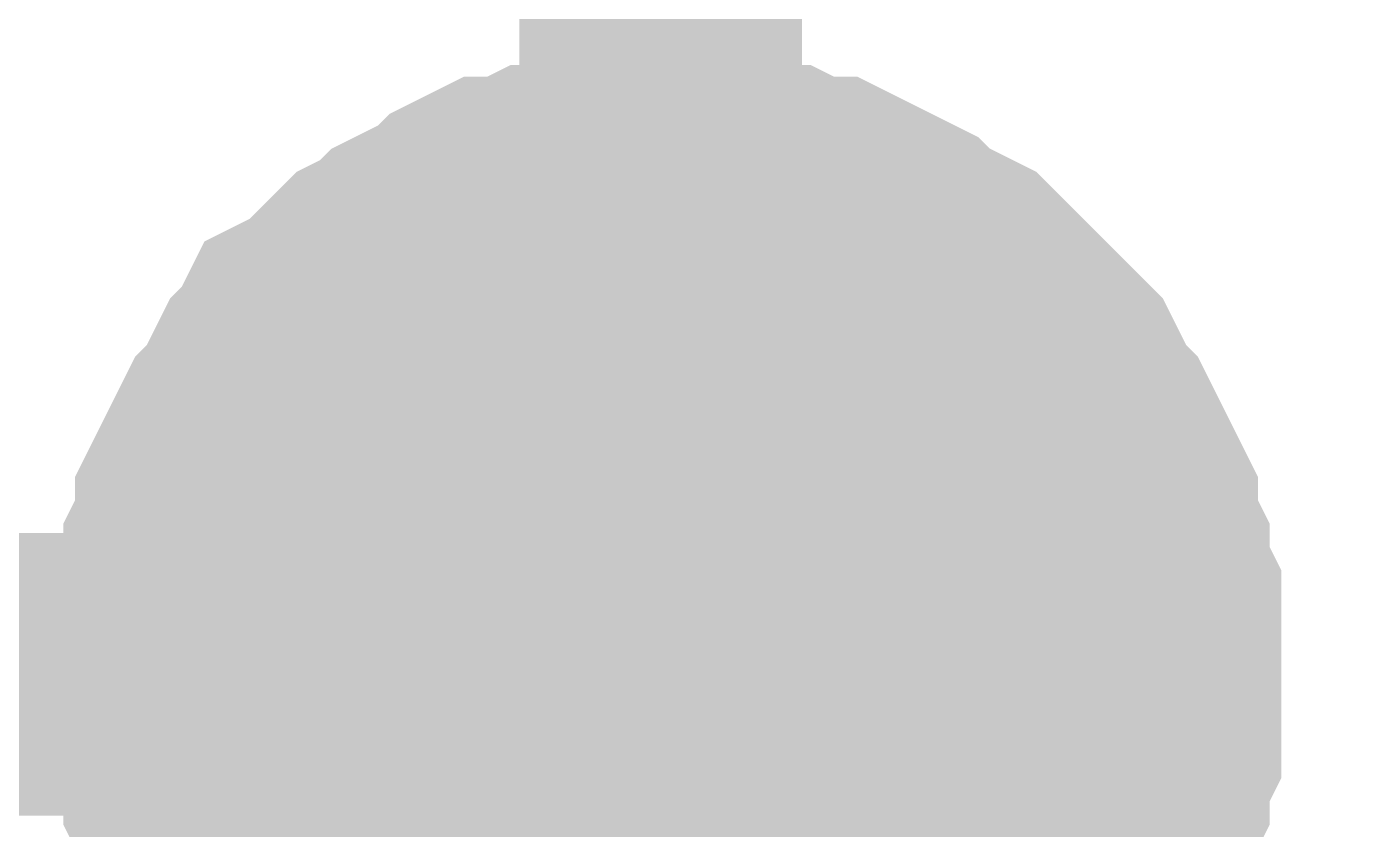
# Model space of a CAD drawing. Header units: inches. Extents: x 0 to 569, y 0 to 432.
# Drawn here: x 113.628 to 115.053, y 96.351 to 97.201 of the extents above; entities that cross this region are included whole.
import ezdxf

# ---------------------------------------------------------------- set-up
doc = ezdxf.new("R2010")
doc.units = ezdxf.units.IN
doc.layers.add('Sheet', color=255, linetype='Continuous')

msp = doc.modelspace()

# ---------------------------------------------------------------- linework, layer by layer
at = {"layer": 'Sheet'}
for points in [[(114.3, 81.2726, 0.2997, 0.2997, 0), (114.3, 96.515, 0.2997, 0.2997, 0), (114.3, 132.0726, 0.2997, 0.2997, 0), (129.5425, 132.0726, 0.2997, 0.2997, 0), (144.785, 132.0726, 0.2997, 0.2997, 0), (154.9425, 132.0726, 0.2997, 0.2997, 0)], [(114.3, 96.515, 0.2997, 0.2997, 0), (50.8, 96.515, 0.2997, 0.2997, 0), (50.8, 114.3, 0.2997, 0.2997, 0), (53.3425, 114.3, 0.2997, 0.2997, 0)], [(113.8039, 96.515, 0.2997, 0.2997, 0), (113.8039, 96.5398, 0.2997, 0.2997, 0), (113.8039, 96.5646, 0.2997, 0.2997, 0), (113.8039, 96.5895, 0.2997, 0.2997, 0), (113.8163, 96.6143, 0.2997, 0.2997, 0), (113.8163, 96.6391, 0.2997, 0.2997, 0), (113.8287, 96.6639, 0.2997, 0.2997, 0), (113.8287, 96.6887, 0.2997, 0.2997, 0), (113.8411, 96.7135, 0.2997, 0.2997, 0), (113.8535, 96.7383, 0.2997, 0.2997, 0), (113.8659, 96.7631, 0.2997, 0.2997, 0), (113.8783, 96.7755, 0.2997, 0.2997, 0), (113.8907, 96.8003, 0.2997, 0.2997, 0), (113.9031, 96.8251, 0.2997, 0.2997, 0), (113.9155, 96.8375, 0.2997, 0.2997, 0), (113.9279, 96.8623, 0.2997, 0.2997, 0), (113.9527, 96.8747, 0.2997, 0.2997, 0), (113.9651, 96.8871, 0.2997, 0.2997, 0), (113.9899, 96.9119, 0.2997, 0.2997, 0), (114.0023, 96.9243, 0.2997, 0.2997, 0), (114.0271, 96.9367, 0.2997, 0.2997, 0), (114.0396, 96.9491, 0.2997, 0.2997, 0), (114.0644, 96.9615, 0.2997, 0.2997, 0), (114.0892, 96.9739, 0.2997, 0.2997, 0), (114.1016, 96.9863, 0.2997, 0.2997, 0), (114.1264, 96.9987, 0.2997, 0.2997, 0), (114.1512, 96.9987, 0.2997, 0.2997, 0), (114.176, 97.0111, 0.2997, 0.2997, 0), (114.2008, 97.0111, 0.2997, 0.2997, 0), (114.2256, 97.0235, 0.2997, 0.2997, 0), (114.2504, 97.0235, 0.2997, 0.2997, 0), (114.2752, 97.0235, 0.2997, 0.2997, 0), (114.3, 97.0235, 0.2997, 0.2997, 0)], [(113.8039, 96.515, 0.2997, 0.2997, 0), (113.8039, 96.5398, 0.2997, 0.2997, 0), (113.8039, 96.5646, 0.2997, 0.2997, 0), (113.8039, 96.5895, 0.2997, 0.2997, 0), (113.8163, 96.6143, 0.2997, 0.2997, 0), (113.8163, 96.6391, 0.2997, 0.2997, 0), (113.8287, 96.6639, 0.2997, 0.2997, 0), (113.8287, 96.6887, 0.2997, 0.2997, 0), (113.8411, 96.7135, 0.2997, 0.2997, 0), (113.8535, 96.7383, 0.2997, 0.2997, 0), (113.8659, 96.7631, 0.2997, 0.2997, 0), (113.8783, 96.7755, 0.2997, 0.2997, 0), (113.8907, 96.8003, 0.2997, 0.2997, 0), (113.9031, 96.8251, 0.2997, 0.2997, 0), (113.9155, 96.8375, 0.2997, 0.2997, 0), (113.9279, 96.8623, 0.2997, 0.2997, 0), (113.9527, 96.8747, 0.2997, 0.2997, 0), (113.9651, 96.8871, 0.2997, 0.2997, 0), (113.9899, 96.9119, 0.2997, 0.2997, 0), (114.0023, 96.9243, 0.2997, 0.2997, 0), (114.0271, 96.9367, 0.2997, 0.2997, 0), (114.0396, 96.9491, 0.2997, 0.2997, 0), (114.0644, 96.9615, 0.2997, 0.2997, 0), (114.0892, 96.9739, 0.2997, 0.2997, 0), (114.1016, 96.9863, 0.2997, 0.2997, 0), (114.1264, 96.9987, 0.2997, 0.2997, 0), (114.1512, 96.9987, 0.2997, 0.2997, 0), (114.176, 97.0111, 0.2997, 0.2997, 0), (114.2008, 97.0111, 0.2997, 0.2997, 0), (114.2256, 97.0235, 0.2997, 0.2997, 0), (114.2504, 97.0235, 0.2997, 0.2997, 0), (114.2752, 97.0235, 0.2997, 0.2997, 0), (114.3, 97.0235, 0.2997, 0.2997, 0)], [(113.8039, 96.515, 0.2997, 0.2997, 0), (113.8039, 96.5398, 0.2997, 0.2997, 0), (113.8039, 96.5646, 0.2997, 0.2997, 0), (113.8039, 96.5895, 0.2997, 0.2997, 0), (113.8163, 96.6143, 0.2997, 0.2997, 0), (113.8163, 96.6391, 0.2997, 0.2997, 0), (113.8287, 96.6639, 0.2997, 0.2997, 0), (113.8287, 96.6887, 0.2997, 0.2997, 0), (113.8411, 96.7135, 0.2997, 0.2997, 0), (113.8535, 96.7383, 0.2997, 0.2997, 0), (113.8659, 96.7631, 0.2997, 0.2997, 0), (113.8783, 96.7755, 0.2997, 0.2997, 0), (113.8907, 96.8003, 0.2997, 0.2997, 0), (113.9031, 96.8251, 0.2997, 0.2997, 0), (113.9155, 96.8375, 0.2997, 0.2997, 0), (113.9279, 96.8623, 0.2997, 0.2997, 0), (113.9527, 96.8747, 0.2997, 0.2997, 0), (113.9651, 96.8871, 0.2997, 0.2997, 0), (113.9899, 96.9119, 0.2997, 0.2997, 0), (114.0023, 96.9243, 0.2997, 0.2997, 0), (114.0271, 96.9367, 0.2997, 0.2997, 0), (114.0396, 96.9491, 0.2997, 0.2997, 0), (114.0644, 96.9615, 0.2997, 0.2997, 0), (114.0892, 96.9739, 0.2997, 0.2997, 0), (114.1016, 96.9863, 0.2997, 0.2997, 0), (114.1264, 96.9987, 0.2997, 0.2997, 0), (114.1512, 96.9987, 0.2997, 0.2997, 0), (114.176, 97.0111, 0.2997, 0.2997, 0), (114.2008, 97.0111, 0.2997, 0.2997, 0), (114.2256, 97.0235, 0.2997, 0.2997, 0), (114.2504, 97.0235, 0.2997, 0.2997, 0), (114.2752, 97.0235, 0.2997, 0.2997, 0), (114.3, 97.0235, 0.2997, 0.2997, 0)], [(113.8039, 96.515, 0.2997, 0.2997, 0), (113.8039, 96.5398, 0.2997, 0.2997, 0), (113.8039, 96.5646, 0.2997, 0.2997, 0), (113.8039, 96.5895, 0.2997, 0.2997, 0), (113.8163, 96.6143, 0.2997, 0.2997, 0), (113.8163, 96.6391, 0.2997, 0.2997, 0), (113.8287, 96.6639, 0.2997, 0.2997, 0), (113.8287, 96.6887, 0.2997, 0.2997, 0), (113.8411, 96.7135, 0.2997, 0.2997, 0), (113.8535, 96.7383, 0.2997, 0.2997, 0), (113.8659, 96.7631, 0.2997, 0.2997, 0), (113.8783, 96.7755, 0.2997, 0.2997, 0), (113.8907, 96.8003, 0.2997, 0.2997, 0), (113.9031, 96.8251, 0.2997, 0.2997, 0), (113.9155, 96.8375, 0.2997, 0.2997, 0), (113.9279, 96.8623, 0.2997, 0.2997, 0), (113.9527, 96.8747, 0.2997, 0.2997, 0), (113.9651, 96.8871, 0.2997, 0.2997, 0), (113.9899, 96.9119, 0.2997, 0.2997, 0), (114.0023, 96.9243, 0.2997, 0.2997, 0), (114.0271, 96.9367, 0.2997, 0.2997, 0), (114.0396, 96.9491, 0.2997, 0.2997, 0), (114.0644, 96.9615, 0.2997, 0.2997, 0), (114.0892, 96.9739, 0.2997, 0.2997, 0), (114.1016, 96.9863, 0.2997, 0.2997, 0), (114.1264, 96.9987, 0.2997, 0.2997, 0), (114.1512, 96.9987, 0.2997, 0.2997, 0), (114.176, 97.0111, 0.2997, 0.2997, 0), (114.2008, 97.0111, 0.2997, 0.2997, 0), (114.2256, 97.0235, 0.2997, 0.2997, 0), (114.2504, 97.0235, 0.2997, 0.2997, 0), (114.2752, 97.0235, 0.2997, 0.2997, 0), (114.3, 97.0235, 0.2997, 0.2997, 0)], [(114.3, 97.0235, 0.2997, 0.2997, 0), (114.3, 97.0235, 0.2997, 0.2997, 0)], [(114.3, 97.0235, 0.2997, 0.2997, 0), (114.3248, 97.0235, 0.2997, 0.2997, 0), (114.3496, 97.0235, 0.2997, 0.2997, 0), (114.3744, 97.0235, 0.2997, 0.2997, 0), (114.3992, 97.0111, 0.2997, 0.2997, 0), (114.424, 97.0111, 0.2997, 0.2997, 0), (114.4488, 96.9987, 0.2997, 0.2997, 0), (114.4736, 96.9987, 0.2997, 0.2997, 0), (114.4984, 96.9863, 0.2997, 0.2997, 0), (114.5232, 96.9739, 0.2997, 0.2997, 0), (114.548, 96.9615, 0.2997, 0.2997, 0), (114.5604, 96.9491, 0.2997, 0.2997, 0), (114.5853, 96.9367, 0.2997, 0.2997, 0), (114.6101, 96.9243, 0.2997, 0.2997, 0), (114.6225, 96.9119, 0.2997, 0.2997, 0), (114.6473, 96.8871, 0.2997, 0.2997, 0), (114.6597, 96.8747, 0.2997, 0.2997, 0), (114.6721, 96.8623, 0.2997, 0.2997, 0), (114.6969, 96.8375, 0.2997, 0.2997, 0), (114.7093, 96.8251, 0.2997, 0.2997, 0), (114.7217, 96.8003, 0.2997, 0.2997, 0), (114.7341, 96.7755, 0.2997, 0.2997, 0), (114.7465, 96.7631, 0.2997, 0.2997, 0), (114.7589, 96.7383, 0.2997, 0.2997, 0), (114.7713, 96.7135, 0.2997, 0.2997, 0), (114.7837, 96.6887, 0.2997, 0.2997, 0), (114.7837, 96.6639, 0.2997, 0.2997, 0), (114.7961, 96.6391, 0.2997, 0.2997, 0), (114.7961, 96.6143, 0.2997, 0.2997, 0), (114.8085, 96.5895, 0.2997, 0.2997, 0), (114.8085, 96.5646, 0.2997, 0.2997, 0), (114.8085, 96.5398, 0.2997, 0.2997, 0), (114.8085, 96.515, 0.2997, 0.2997, 0)], [(114.3, 97.0235, 0.2997, 0.2997, 0), (114.3, 97.0235, 0.2997, 0.2997, 0)], [(114.3, 97.0235, 0.2997, 0.2997, 0), (114.3248, 97.0235, 0.2997, 0.2997, 0), (114.3496, 97.0235, 0.2997, 0.2997, 0), (114.3744, 97.0235, 0.2997, 0.2997, 0), (114.3992, 97.0111, 0.2997, 0.2997, 0), (114.424, 97.0111, 0.2997, 0.2997, 0), (114.4488, 96.9987, 0.2997, 0.2997, 0), (114.4736, 96.9987, 0.2997, 0.2997, 0), (114.4984, 96.9863, 0.2997, 0.2997, 0), (114.5232, 96.9739, 0.2997, 0.2997, 0), (114.548, 96.9615, 0.2997, 0.2997, 0), (114.5604, 96.9491, 0.2997, 0.2997, 0), (114.5853, 96.9367, 0.2997, 0.2997, 0), (114.6101, 96.9243, 0.2997, 0.2997, 0), (114.6225, 96.9119, 0.2997, 0.2997, 0), (114.6473, 96.8871, 0.2997, 0.2997, 0), (114.6597, 96.8747, 0.2997, 0.2997, 0), (114.6721, 96.8623, 0.2997, 0.2997, 0), (114.6969, 96.8375, 0.2997, 0.2997, 0), (114.7093, 96.8251, 0.2997, 0.2997, 0), (114.7217, 96.8003, 0.2997, 0.2997, 0), (114.7341, 96.7755, 0.2997, 0.2997, 0), (114.7465, 96.7631, 0.2997, 0.2997, 0), (114.7589, 96.7383, 0.2997, 0.2997, 0), (114.7713, 96.7135, 0.2997, 0.2997, 0), (114.7837, 96.6887, 0.2997, 0.2997, 0), (114.7837, 96.6639, 0.2997, 0.2997, 0), (114.7961, 96.6391, 0.2997, 0.2997, 0), (114.7961, 96.6143, 0.2997, 0.2997, 0), (114.8085, 96.5895, 0.2997, 0.2997, 0), (114.8085, 96.5646, 0.2997, 0.2997, 0), (114.8085, 96.5398, 0.2997, 0.2997, 0), (114.8085, 96.515, 0.2997, 0.2997, 0)], [(114.3, 97.0235, 0.2997, 0.2997, 0), (114.3, 97.0235, 0.2997, 0.2997, 0)], [(114.3, 97.0235, 0.2997, 0.2997, 0), (114.3248, 97.0235, 0.2997, 0.2997, 0), (114.3496, 97.0235, 0.2997, 0.2997, 0), (114.3744, 97.0235, 0.2997, 0.2997, 0), (114.3992, 97.0111, 0.2997, 0.2997, 0), (114.424, 97.0111, 0.2997, 0.2997, 0), (114.4488, 96.9987, 0.2997, 0.2997, 0), (114.4736, 96.9987, 0.2997, 0.2997, 0), (114.4984, 96.9863, 0.2997, 0.2997, 0), (114.5232, 96.9739, 0.2997, 0.2997, 0), (114.548, 96.9615, 0.2997, 0.2997, 0), (114.5604, 96.9491, 0.2997, 0.2997, 0), (114.5853, 96.9367, 0.2997, 0.2997, 0), (114.6101, 96.9243, 0.2997, 0.2997, 0), (114.6225, 96.9119, 0.2997, 0.2997, 0), (114.6473, 96.8871, 0.2997, 0.2997, 0), (114.6597, 96.8747, 0.2997, 0.2997, 0), (114.6721, 96.8623, 0.2997, 0.2997, 0), (114.6969, 96.8375, 0.2997, 0.2997, 0), (114.7093, 96.8251, 0.2997, 0.2997, 0), (114.7217, 96.8003, 0.2997, 0.2997, 0), (114.7341, 96.7755, 0.2997, 0.2997, 0), (114.7465, 96.7631, 0.2997, 0.2997, 0), (114.7589, 96.7383, 0.2997, 0.2997, 0), (114.7713, 96.7135, 0.2997, 0.2997, 0), (114.7837, 96.6887, 0.2997, 0.2997, 0), (114.7837, 96.6639, 0.2997, 0.2997, 0), (114.7961, 96.6391, 0.2997, 0.2997, 0), (114.7961, 96.6143, 0.2997, 0.2997, 0), (114.8085, 96.5895, 0.2997, 0.2997, 0), (114.8085, 96.5646, 0.2997, 0.2997, 0), (114.8085, 96.5398, 0.2997, 0.2997, 0), (114.8085, 96.515, 0.2997, 0.2997, 0)], [(114.3, 97.0235, 0.2997, 0.2997, 0), (114.3, 97.0235, 0.2997, 0.2997, 0)], [(114.3, 97.0235, 0.2997, 0.2997, 0), (114.3248, 97.0235, 0.2997, 0.2997, 0), (114.3496, 97.0235, 0.2997, 0.2997, 0), (114.3744, 97.0235, 0.2997, 0.2997, 0), (114.3992, 97.0111, 0.2997, 0.2997, 0), (114.424, 97.0111, 0.2997, 0.2997, 0), (114.4488, 96.9987, 0.2997, 0.2997, 0), (114.4736, 96.9987, 0.2997, 0.2997, 0), (114.4984, 96.9863, 0.2997, 0.2997, 0), (114.5232, 96.9739, 0.2997, 0.2997, 0), (114.548, 96.9615, 0.2997, 0.2997, 0), (114.5604, 96.9491, 0.2997, 0.2997, 0), (114.5853, 96.9367, 0.2997, 0.2997, 0), (114.6101, 96.9243, 0.2997, 0.2997, 0), (114.6225, 96.9119, 0.2997, 0.2997, 0), (114.6473, 96.8871, 0.2997, 0.2997, 0), (114.6597, 96.8747, 0.2997, 0.2997, 0), (114.6721, 96.8623, 0.2997, 0.2997, 0), (114.6969, 96.8375, 0.2997, 0.2997, 0), (114.7093, 96.8251, 0.2997, 0.2997, 0), (114.7217, 96.8003, 0.2997, 0.2997, 0), (114.7341, 96.7755, 0.2997, 0.2997, 0), (114.7465, 96.7631, 0.2997, 0.2997, 0), (114.7589, 96.7383, 0.2997, 0.2997, 0), (114.7713, 96.7135, 0.2997, 0.2997, 0), (114.7837, 96.6887, 0.2997, 0.2997, 0), (114.7837, 96.6639, 0.2997, 0.2997, 0), (114.7961, 96.6391, 0.2997, 0.2997, 0), (114.7961, 96.6143, 0.2997, 0.2997, 0), (114.8085, 96.5895, 0.2997, 0.2997, 0), (114.8085, 96.5646, 0.2997, 0.2997, 0), (114.8085, 96.5398, 0.2997, 0.2997, 0), (114.8085, 96.515, 0.2997, 0.2997, 0)], [(113.8039, 96.515, 0.0991, 0.0991, 0), (113.8039, 96.5398, 0.0991, 0.0991, 0), (113.8039, 96.5646, 0.0991, 0.0991, 0), (113.8039, 96.5895, 0.0991, 0.0991, 0), (113.8163, 96.6143, 0.0991, 0.0991, 0), (113.8163, 96.6391, 0.0991, 0.0991, 0), (113.8287, 96.6639, 0.0991, 0.0991, 0), (113.8287, 96.6887, 0.0991, 0.0991, 0), (113.8411, 96.7135, 0.0991, 0.0991, 0), (113.8535, 96.7383, 0.0991, 0.0991, 0), (113.8659, 96.7631, 0.0991, 0.0991, 0), (113.8783, 96.7755, 0.0991, 0.0991, 0), (113.8907, 96.8003, 0.0991, 0.0991, 0), (113.9031, 96.8251, 0.0991, 0.0991, 0), (113.9155, 96.8375, 0.0991, 0.0991, 0), (113.9279, 96.8623, 0.0991, 0.0991, 0), (113.9527, 96.8747, 0.0991, 0.0991, 0), (113.9651, 96.8871, 0.0991, 0.0991, 0), (113.9899, 96.9119, 0.0991, 0.0991, 0), (114.0023, 96.9243, 0.0991, 0.0991, 0), (114.0271, 96.9367, 0.0991, 0.0991, 0), (114.0396, 96.9491, 0.0991, 0.0991, 0), (114.0644, 96.9615, 0.0991, 0.0991, 0), (114.0892, 96.9739, 0.0991, 0.0991, 0), (114.1016, 96.9863, 0.0991, 0.0991, 0), (114.1264, 96.9987, 0.0991, 0.0991, 0), (114.1512, 96.9987, 0.0991, 0.0991, 0), (114.176, 97.0111, 0.0991, 0.0991, 0), (114.2008, 97.0111, 0.0991, 0.0991, 0), (114.2256, 97.0235, 0.0991, 0.0991, 0), (114.2504, 97.0235, 0.0991, 0.0991, 0), (114.2752, 97.0235, 0.0991, 0.0991, 0), (114.3, 97.0235, 0.0991, 0.0991, 0)], [(113.8039, 96.515, 0.0991, 0.0991, 0), (113.8039, 96.5398, 0.0991, 0.0991, 0), (113.8039, 96.5646, 0.0991, 0.0991, 0), (113.8039, 96.5895, 0.0991, 0.0991, 0), (113.8163, 96.6143, 0.0991, 0.0991, 0), (113.8163, 96.6391, 0.0991, 0.0991, 0), (113.8287, 96.6639, 0.0991, 0.0991, 0), (113.8287, 96.6887, 0.0991, 0.0991, 0), (113.8411, 96.7135, 0.0991, 0.0991, 0), (113.8535, 96.7383, 0.0991, 0.0991, 0), (113.8659, 96.7631, 0.0991, 0.0991, 0), (113.8783, 96.7755, 0.0991, 0.0991, 0), (113.8907, 96.8003, 0.0991, 0.0991, 0), (113.9031, 96.8251, 0.0991, 0.0991, 0), (113.9155, 96.8375, 0.0991, 0.0991, 0), (113.9279, 96.8623, 0.0991, 0.0991, 0), (113.9527, 96.8747, 0.0991, 0.0991, 0), (113.9651, 96.8871, 0.0991, 0.0991, 0), (113.9899, 96.9119, 0.0991, 0.0991, 0), (114.0023, 96.9243, 0.0991, 0.0991, 0), (114.0271, 96.9367, 0.0991, 0.0991, 0), (114.0396, 96.9491, 0.0991, 0.0991, 0), (114.0644, 96.9615, 0.0991, 0.0991, 0), (114.0892, 96.9739, 0.0991, 0.0991, 0), (114.1016, 96.9863, 0.0991, 0.0991, 0), (114.1264, 96.9987, 0.0991, 0.0991, 0), (114.1512, 96.9987, 0.0991, 0.0991, 0), (114.176, 97.0111, 0.0991, 0.0991, 0), (114.2008, 97.0111, 0.0991, 0.0991, 0), (114.2256, 97.0235, 0.0991, 0.0991, 0), (114.2504, 97.0235, 0.0991, 0.0991, 0), (114.2752, 97.0235, 0.0991, 0.0991, 0), (114.3, 97.0235, 0.0991, 0.0991, 0)], [(113.8039, 96.515, 0.0991, 0.0991, 0), (113.8039, 96.5398, 0.0991, 0.0991, 0), (113.8039, 96.5646, 0.0991, 0.0991, 0), (113.8039, 96.5895, 0.0991, 0.0991, 0), (113.8163, 96.6143, 0.0991, 0.0991, 0), (113.8163, 96.6391, 0.0991, 0.0991, 0), (113.8287, 96.6639, 0.0991, 0.0991, 0), (113.8287, 96.6887, 0.0991, 0.0991, 0), (113.8411, 96.7135, 0.0991, 0.0991, 0), (113.8535, 96.7383, 0.0991, 0.0991, 0), (113.8659, 96.7631, 0.0991, 0.0991, 0), (113.8783, 96.7755, 0.0991, 0.0991, 0), (113.8907, 96.8003, 0.0991, 0.0991, 0), (113.9031, 96.8251, 0.0991, 0.0991, 0), (113.9155, 96.8375, 0.0991, 0.0991, 0), (113.9279, 96.8623, 0.0991, 0.0991, 0), (113.9527, 96.8747, 0.0991, 0.0991, 0), (113.9651, 96.8871, 0.0991, 0.0991, 0), (113.9899, 96.9119, 0.0991, 0.0991, 0), (114.0023, 96.9243, 0.0991, 0.0991, 0), (114.0271, 96.9367, 0.0991, 0.0991, 0), (114.0396, 96.9491, 0.0991, 0.0991, 0), (114.0644, 96.9615, 0.0991, 0.0991, 0), (114.0892, 96.9739, 0.0991, 0.0991, 0), (114.1016, 96.9863, 0.0991, 0.0991, 0), (114.1264, 96.9987, 0.0991, 0.0991, 0), (114.1512, 96.9987, 0.0991, 0.0991, 0), (114.176, 97.0111, 0.0991, 0.0991, 0), (114.2008, 97.0111, 0.0991, 0.0991, 0), (114.2256, 97.0235, 0.0991, 0.0991, 0), (114.2504, 97.0235, 0.0991, 0.0991, 0), (114.2752, 97.0235, 0.0991, 0.0991, 0), (114.3, 97.0235, 0.0991, 0.0991, 0)], [(113.8039, 96.515, 0.0991, 0.0991, 0), (113.8039, 96.5398, 0.0991, 0.0991, 0), (113.8039, 96.5646, 0.0991, 0.0991, 0), (113.8039, 96.5895, 0.0991, 0.0991, 0), (113.8163, 96.6143, 0.0991, 0.0991, 0), (113.8163, 96.6391, 0.0991, 0.0991, 0), (113.8287, 96.6639, 0.0991, 0.0991, 0), (113.8287, 96.6887, 0.0991, 0.0991, 0), (113.8411, 96.7135, 0.0991, 0.0991, 0), (113.8535, 96.7383, 0.0991, 0.0991, 0), (113.8659, 96.7631, 0.0991, 0.0991, 0), (113.8783, 96.7755, 0.0991, 0.0991, 0), (113.8907, 96.8003, 0.0991, 0.0991, 0), (113.9031, 96.8251, 0.0991, 0.0991, 0), (113.9155, 96.8375, 0.0991, 0.0991, 0), (113.9279, 96.8623, 0.0991, 0.0991, 0), (113.9527, 96.8747, 0.0991, 0.0991, 0), (113.9651, 96.8871, 0.0991, 0.0991, 0), (113.9899, 96.9119, 0.0991, 0.0991, 0), (114.0023, 96.9243, 0.0991, 0.0991, 0), (114.0271, 96.9367, 0.0991, 0.0991, 0), (114.0396, 96.9491, 0.0991, 0.0991, 0), (114.0644, 96.9615, 0.0991, 0.0991, 0), (114.0892, 96.9739, 0.0991, 0.0991, 0), (114.1016, 96.9863, 0.0991, 0.0991, 0), (114.1264, 96.9987, 0.0991, 0.0991, 0), (114.1512, 96.9987, 0.0991, 0.0991, 0), (114.176, 97.0111, 0.0991, 0.0991, 0), (114.2008, 97.0111, 0.0991, 0.0991, 0), (114.2256, 97.0235, 0.0991, 0.0991, 0), (114.2504, 97.0235, 0.0991, 0.0991, 0), (114.2752, 97.0235, 0.0991, 0.0991, 0), (114.3, 97.0235, 0.0991, 0.0991, 0)], [(114.3, 97.0235, 0.0991, 0.0991, 0), (114.3, 97.0235, 0.0991, 0.0991, 0)], [(114.3, 97.0235, 0.0991, 0.0991, 0), (114.3248, 97.0235, 0.0991, 0.0991, 0), (114.3496, 97.0235, 0.0991, 0.0991, 0), (114.3744, 97.0235, 0.0991, 0.0991, 0), (114.3992, 97.0111, 0.0991, 0.0991, 0), (114.424, 97.0111, 0.0991, 0.0991, 0), (114.4488, 96.9987, 0.0991, 0.0991, 0), (114.4736, 96.9987, 0.0991, 0.0991, 0), (114.4984, 96.9863, 0.0991, 0.0991, 0), (114.5232, 96.9739, 0.0991, 0.0991, 0), (114.548, 96.9615, 0.0991, 0.0991, 0), (114.5604, 96.9491, 0.0991, 0.0991, 0), (114.5853, 96.9367, 0.0991, 0.0991, 0), (114.6101, 96.9243, 0.0991, 0.0991, 0), (114.6225, 96.9119, 0.0991, 0.0991, 0), (114.6473, 96.8871, 0.0991, 0.0991, 0), (114.6597, 96.8747, 0.0991, 0.0991, 0), (114.6721, 96.8623, 0.0991, 0.0991, 0), (114.6969, 96.8375, 0.0991, 0.0991, 0), (114.7093, 96.8251, 0.0991, 0.0991, 0), (114.7217, 96.8003, 0.0991, 0.0991, 0), (114.7341, 96.7755, 0.0991, 0.0991, 0), (114.7465, 96.7631, 0.0991, 0.0991, 0), (114.7589, 96.7383, 0.0991, 0.0991, 0), (114.7713, 96.7135, 0.0991, 0.0991, 0), (114.7837, 96.6887, 0.0991, 0.0991, 0), (114.7837, 96.6639, 0.0991, 0.0991, 0), (114.7961, 96.6391, 0.0991, 0.0991, 0), (114.7961, 96.6143, 0.0991, 0.0991, 0), (114.8085, 96.5895, 0.0991, 0.0991, 0), (114.8085, 96.5646, 0.0991, 0.0991, 0), (114.8085, 96.5398, 0.0991, 0.0991, 0), (114.8085, 96.515, 0.0991, 0.0991, 0)], [(114.3, 97.0235, 0.0991, 0.0991, 0), (114.3, 97.0235, 0.0991, 0.0991, 0)], [(114.3, 97.0235, 0.0991, 0.0991, 0), (114.3248, 97.0235, 0.0991, 0.0991, 0), (114.3496, 97.0235, 0.0991, 0.0991, 0), (114.3744, 97.0235, 0.0991, 0.0991, 0), (114.3992, 97.0111, 0.0991, 0.0991, 0), (114.424, 97.0111, 0.0991, 0.0991, 0), (114.4488, 96.9987, 0.0991, 0.0991, 0), (114.4736, 96.9987, 0.0991, 0.0991, 0), (114.4984, 96.9863, 0.0991, 0.0991, 0), (114.5232, 96.9739, 0.0991, 0.0991, 0), (114.548, 96.9615, 0.0991, 0.0991, 0), (114.5604, 96.9491, 0.0991, 0.0991, 0), (114.5853, 96.9367, 0.0991, 0.0991, 0), (114.6101, 96.9243, 0.0991, 0.0991, 0), (114.6225, 96.9119, 0.0991, 0.0991, 0), (114.6473, 96.8871, 0.0991, 0.0991, 0), (114.6597, 96.8747, 0.0991, 0.0991, 0), (114.6721, 96.8623, 0.0991, 0.0991, 0), (114.6969, 96.8375, 0.0991, 0.0991, 0), (114.7093, 96.8251, 0.0991, 0.0991, 0), (114.7217, 96.8003, 0.0991, 0.0991, 0), (114.7341, 96.7755, 0.0991, 0.0991, 0), (114.7465, 96.7631, 0.0991, 0.0991, 0), (114.7589, 96.7383, 0.0991, 0.0991, 0), (114.7713, 96.7135, 0.0991, 0.0991, 0), (114.7837, 96.6887, 0.0991, 0.0991, 0), (114.7837, 96.6639, 0.0991, 0.0991, 0), (114.7961, 96.6391, 0.0991, 0.0991, 0), (114.7961, 96.6143, 0.0991, 0.0991, 0), (114.8085, 96.5895, 0.0991, 0.0991, 0), (114.8085, 96.5646, 0.0991, 0.0991, 0), (114.8085, 96.5398, 0.0991, 0.0991, 0), (114.8085, 96.515, 0.0991, 0.0991, 0)], [(114.3, 97.0235, 0.0991, 0.0991, 0), (114.3, 97.0235, 0.0991, 0.0991, 0)], [(114.3, 97.0235, 0.0991, 0.0991, 0), (114.3248, 97.0235, 0.0991, 0.0991, 0), (114.3496, 97.0235, 0.0991, 0.0991, 0), (114.3744, 97.0235, 0.0991, 0.0991, 0), (114.3992, 97.0111, 0.0991, 0.0991, 0), (114.424, 97.0111, 0.0991, 0.0991, 0), (114.4488, 96.9987, 0.0991, 0.0991, 0), (114.4736, 96.9987, 0.0991, 0.0991, 0), (114.4984, 96.9863, 0.0991, 0.0991, 0), (114.5232, 96.9739, 0.0991, 0.0991, 0), (114.548, 96.9615, 0.0991, 0.0991, 0), (114.5604, 96.9491, 0.0991, 0.0991, 0), (114.5853, 96.9367, 0.0991, 0.0991, 0), (114.6101, 96.9243, 0.0991, 0.0991, 0), (114.6225, 96.9119, 0.0991, 0.0991, 0), (114.6473, 96.8871, 0.0991, 0.0991, 0), (114.6597, 96.8747, 0.0991, 0.0991, 0), (114.6721, 96.8623, 0.0991, 0.0991, 0), (114.6969, 96.8375, 0.0991, 0.0991, 0), (114.7093, 96.8251, 0.0991, 0.0991, 0), (114.7217, 96.8003, 0.0991, 0.0991, 0), (114.7341, 96.7755, 0.0991, 0.0991, 0), (114.7465, 96.7631, 0.0991, 0.0991, 0), (114.7589, 96.7383, 0.0991, 0.0991, 0), (114.7713, 96.7135, 0.0991, 0.0991, 0), (114.7837, 96.6887, 0.0991, 0.0991, 0), (114.7837, 96.6639, 0.0991, 0.0991, 0), (114.7961, 96.6391, 0.0991, 0.0991, 0), (114.7961, 96.6143, 0.0991, 0.0991, 0), (114.8085, 96.5895, 0.0991, 0.0991, 0), (114.8085, 96.5646, 0.0991, 0.0991, 0), (114.8085, 96.5398, 0.0991, 0.0991, 0), (114.8085, 96.515, 0.0991, 0.0991, 0)], [(114.3, 97.0235, 0.0991, 0.0991, 0), (114.3, 97.0235, 0.0991, 0.0991, 0)], [(114.3, 97.0235, 0.0991, 0.0991, 0), (114.3248, 97.0235, 0.0991, 0.0991, 0), (114.3496, 97.0235, 0.0991, 0.0991, 0), (114.3744, 97.0235, 0.0991, 0.0991, 0), (114.3992, 97.0111, 0.0991, 0.0991, 0), (114.424, 97.0111, 0.0991, 0.0991, 0), (114.4488, 96.9987, 0.0991, 0.0991, 0), (114.4736, 96.9987, 0.0991, 0.0991, 0), (114.4984, 96.9863, 0.0991, 0.0991, 0), (114.5232, 96.9739, 0.0991, 0.0991, 0), (114.548, 96.9615, 0.0991, 0.0991, 0), (114.5604, 96.9491, 0.0991, 0.0991, 0), (114.5853, 96.9367, 0.0991, 0.0991, 0), (114.6101, 96.9243, 0.0991, 0.0991, 0), (114.6225, 96.9119, 0.0991, 0.0991, 0), (114.6473, 96.8871, 0.0991, 0.0991, 0), (114.6597, 96.8747, 0.0991, 0.0991, 0), (114.6721, 96.8623, 0.0991, 0.0991, 0), (114.6969, 96.8375, 0.0991, 0.0991, 0), (114.7093, 96.8251, 0.0991, 0.0991, 0), (114.7217, 96.8003, 0.0991, 0.0991, 0), (114.7341, 96.7755, 0.0991, 0.0991, 0), (114.7465, 96.7631, 0.0991, 0.0991, 0), (114.7589, 96.7383, 0.0991, 0.0991, 0), (114.7713, 96.7135, 0.0991, 0.0991, 0), (114.7837, 96.6887, 0.0991, 0.0991, 0), (114.7837, 96.6639, 0.0991, 0.0991, 0), (114.7961, 96.6391, 0.0991, 0.0991, 0), (114.7961, 96.6143, 0.0991, 0.0991, 0), (114.8085, 96.5895, 0.0991, 0.0991, 0), (114.8085, 96.5646, 0.0991, 0.0991, 0), (114.8085, 96.5398, 0.0991, 0.0991, 0), (114.8085, 96.515, 0.0991, 0.0991, 0)], [(113.9155, 96.1926, 0.2997, 0.2997, 0), (113.9031, 96.205, 0.2997, 0.2997, 0), (113.8907, 96.2298, 0.2997, 0.2997, 0), (113.8783, 96.2546, 0.2997, 0.2997, 0), (113.8659, 96.267, 0.2997, 0.2997, 0), (113.8535, 96.2918, 0.2997, 0.2997, 0), (113.8411, 96.3166, 0.2997, 0.2997, 0), (113.8287, 96.3414, 0.2997, 0.2997, 0), (113.8287, 96.3662, 0.2997, 0.2997, 0), (113.8163, 96.391, 0.2997, 0.2997, 0), (113.8163, 96.4158, 0.2997, 0.2997, 0), (113.8039, 96.4406, 0.2997, 0.2997, 0), (113.8039, 96.4654, 0.2997, 0.2997, 0), (113.8039, 96.4902, 0.2997, 0.2997, 0), (113.8039, 96.515, 0.2997, 0.2997, 0)], [(113.8039, 96.515, 0.2997, 0.2997, 0), (113.8039, 96.515, 0.2997, 0.2997, 0)], [(113.9155, 96.1926, 0.2997, 0.2997, 0), (113.9031, 96.205, 0.2997, 0.2997, 0), (113.8907, 96.2298, 0.2997, 0.2997, 0), (113.8783, 96.2546, 0.2997, 0.2997, 0), (113.8659, 96.267, 0.2997, 0.2997, 0), (113.8535, 96.2918, 0.2997, 0.2997, 0), (113.8411, 96.3166, 0.2997, 0.2997, 0), (113.8287, 96.3414, 0.2997, 0.2997, 0), (113.8287, 96.3662, 0.2997, 0.2997, 0), (113.8163, 96.391, 0.2997, 0.2997, 0), (113.8163, 96.4158, 0.2997, 0.2997, 0), (113.8039, 96.4406, 0.2997, 0.2997, 0), (113.8039, 96.4654, 0.2997, 0.2997, 0), (113.8039, 96.4902, 0.2997, 0.2997, 0), (113.8039, 96.515, 0.2997, 0.2997, 0)], [(113.8039, 96.515, 0.2997, 0.2997, 0), (113.8039, 96.515, 0.2997, 0.2997, 0)], [(113.9155, 96.1926, 0.2997, 0.2997, 0), (113.9031, 96.205, 0.2997, 0.2997, 0), (113.8907, 96.2298, 0.2997, 0.2997, 0), (113.8783, 96.2546, 0.2997, 0.2997, 0), (113.8659, 96.267, 0.2997, 0.2997, 0), (113.8535, 96.2918, 0.2997, 0.2997, 0), (113.8411, 96.3166, 0.2997, 0.2997, 0), (113.8287, 96.3414, 0.2997, 0.2997, 0), (113.8287, 96.3662, 0.2997, 0.2997, 0), (113.8163, 96.391, 0.2997, 0.2997, 0), (113.8163, 96.4158, 0.2997, 0.2997, 0), (113.8039, 96.4406, 0.2997, 0.2997, 0), (113.8039, 96.4654, 0.2997, 0.2997, 0), (113.8039, 96.4902, 0.2997, 0.2997, 0), (113.8039, 96.515, 0.2997, 0.2997, 0)], [(113.8039, 96.515, 0.2997, 0.2997, 0), (113.8039, 96.515, 0.2997, 0.2997, 0)], [(113.9155, 96.1926, 0.2997, 0.2997, 0), (113.9031, 96.205, 0.2997, 0.2997, 0), (113.8907, 96.2298, 0.2997, 0.2997, 0), (113.8783, 96.2546, 0.2997, 0.2997, 0), (113.8659, 96.267, 0.2997, 0.2997, 0), (113.8535, 96.2918, 0.2997, 0.2997, 0), (113.8411, 96.3166, 0.2997, 0.2997, 0), (113.8287, 96.3414, 0.2997, 0.2997, 0), (113.8287, 96.3662, 0.2997, 0.2997, 0), (113.8163, 96.391, 0.2997, 0.2997, 0), (113.8163, 96.4158, 0.2997, 0.2997, 0), (113.8039, 96.4406, 0.2997, 0.2997, 0), (113.8039, 96.4654, 0.2997, 0.2997, 0), (113.8039, 96.4902, 0.2997, 0.2997, 0), (113.8039, 96.515, 0.2997, 0.2997, 0)], [(113.8039, 96.515, 0.2997, 0.2997, 0), (113.8039, 96.515, 0.2997, 0.2997, 0)], [(114.8085, 96.515, 0.2997, 0.2997, 0), (114.8085, 96.4902, 0.2997, 0.2997, 0), (114.8085, 96.4654, 0.2997, 0.2997, 0), (114.8085, 96.4406, 0.2997, 0.2997, 0), (114.7961, 96.4158, 0.2997, 0.2997, 0), (114.7961, 96.391, 0.2997, 0.2997, 0), (114.7837, 96.3662, 0.2997, 0.2997, 0), (114.7837, 96.3414, 0.2997, 0.2997, 0), (114.7713, 96.3166, 0.2997, 0.2997, 0), (114.7589, 96.2918, 0.2997, 0.2997, 0), (114.7465, 96.267, 0.2997, 0.2997, 0), (114.7341, 96.2546, 0.2997, 0.2997, 0), (114.7217, 96.2298, 0.2997, 0.2997, 0), (114.7093, 96.205, 0.2997, 0.2997, 0), (114.6969, 96.1926, 0.2997, 0.2997, 0)], [(114.8085, 96.515, 0.2997, 0.2997, 0), (114.8085, 96.4902, 0.2997, 0.2997, 0), (114.8085, 96.4654, 0.2997, 0.2997, 0), (114.8085, 96.4406, 0.2997, 0.2997, 0), (114.7961, 96.4158, 0.2997, 0.2997, 0), (114.7961, 96.391, 0.2997, 0.2997, 0), (114.7837, 96.3662, 0.2997, 0.2997, 0), (114.7837, 96.3414, 0.2997, 0.2997, 0), (114.7713, 96.3166, 0.2997, 0.2997, 0), (114.7589, 96.2918, 0.2997, 0.2997, 0), (114.7465, 96.267, 0.2997, 0.2997, 0), (114.7341, 96.2546, 0.2997, 0.2997, 0), (114.7217, 96.2298, 0.2997, 0.2997, 0), (114.7093, 96.205, 0.2997, 0.2997, 0), (114.6969, 96.1926, 0.2997, 0.2997, 0)], [(114.8085, 96.515, 0.2997, 0.2997, 0), (114.8085, 96.4902, 0.2997, 0.2997, 0), (114.8085, 96.4654, 0.2997, 0.2997, 0), (114.8085, 96.4406, 0.2997, 0.2997, 0), (114.7961, 96.4158, 0.2997, 0.2997, 0), (114.7961, 96.391, 0.2997, 0.2997, 0), (114.7837, 96.3662, 0.2997, 0.2997, 0), (114.7837, 96.3414, 0.2997, 0.2997, 0), (114.7713, 96.3166, 0.2997, 0.2997, 0), (114.7589, 96.2918, 0.2997, 0.2997, 0), (114.7465, 96.267, 0.2997, 0.2997, 0), (114.7341, 96.2546, 0.2997, 0.2997, 0), (114.7217, 96.2298, 0.2997, 0.2997, 0), (114.7093, 96.205, 0.2997, 0.2997, 0), (114.6969, 96.1926, 0.2997, 0.2997, 0)], [(114.8085, 96.515, 0.2997, 0.2997, 0), (114.8085, 96.4902, 0.2997, 0.2997, 0), (114.8085, 96.4654, 0.2997, 0.2997, 0), (114.8085, 96.4406, 0.2997, 0.2997, 0), (114.7961, 96.4158, 0.2997, 0.2997, 0), (114.7961, 96.391, 0.2997, 0.2997, 0), (114.7837, 96.3662, 0.2997, 0.2997, 0), (114.7837, 96.3414, 0.2997, 0.2997, 0), (114.7713, 96.3166, 0.2997, 0.2997, 0), (114.7589, 96.2918, 0.2997, 0.2997, 0), (114.7465, 96.267, 0.2997, 0.2997, 0), (114.7341, 96.2546, 0.2997, 0.2997, 0), (114.7217, 96.2298, 0.2997, 0.2997, 0), (114.7093, 96.205, 0.2997, 0.2997, 0), (114.6969, 96.1926, 0.2997, 0.2997, 0)], [(114.8085, 96.515, 0.2997, 0.2997, 0), (114.8085, 96.515, 0.2997, 0.2997, 0), (114.8085, 96.515, 0.2997, 0.2997, 0), (114.8085, 96.515, 0.2997, 0.2997, 0), (114.8085, 96.515, 0.2997, 0.2997, 0), (114.8085, 96.515, 0.2997, 0.2997, 0), (114.8085, 96.515, 0.2997, 0.2997, 0), (114.8085, 96.515, 0.2997, 0.2997, 0), (114.8085, 96.515, 0.2997, 0.2997, 0), (114.8085, 96.515, 0.2997, 0.2997, 0), (114.8085, 96.515, 0.2997, 0.2997, 0), (114.8085, 96.515, 0.2997, 0.2997, 0), (114.8085, 96.515, 0.2997, 0.2997, 0), (114.8085, 96.515, 0.2997, 0.2997, 0), (114.8085, 96.515, 0.2997, 0.2997, 0), (114.8085, 96.515, 0.2997, 0.2997, 0), (114.8085, 96.515, 0.2997, 0.2997, 0), (114.8085, 96.515, 0.2997, 0.2997, 0), (114.8085, 96.515, 0.2997, 0.2997, 0), (114.8085, 96.515, 0.2997, 0.2997, 0), (114.8085, 96.515, 0.2997, 0.2997, 0), (114.8085, 96.515, 0.2997, 0.2997, 0), (114.8085, 96.515, 0.2997, 0.2997, 0), (114.8085, 96.515, 0.2997, 0.2997, 0), (114.8085, 96.515, 0.2997, 0.2997, 0), (114.8085, 96.515, 0.2997, 0.2997, 0), (114.8085, 96.515, 0.2997, 0.2997, 0), (114.8085, 96.515, 0.2997, 0.2997, 0), (114.8085, 96.515, 0.2997, 0.2997, 0), (114.8085, 96.515, 0.2997, 0.2997, 0), (114.8085, 96.515, 0.2997, 0.2997, 0), (114.8085, 96.515, 0.2997, 0.2997, 0), (114.8085, 96.515, 0.2997, 0.2997, 0)], [(114.8085, 96.515, 0.2997, 0.2997, 0), (114.8085, 96.515, 0.2997, 0.2997, 0)], [(114.8085, 96.515, 0.2997, 0.2997, 0), (114.8085, 96.515, 0.2997, 0.2997, 0), (114.8085, 96.515, 0.2997, 0.2997, 0), (114.8085, 96.515, 0.2997, 0.2997, 0), (114.8085, 96.515, 0.2997, 0.2997, 0), (114.8085, 96.515, 0.2997, 0.2997, 0), (114.8085, 96.515, 0.2997, 0.2997, 0), (114.8085, 96.515, 0.2997, 0.2997, 0), (114.8085, 96.515, 0.2997, 0.2997, 0), (114.8085, 96.515, 0.2997, 0.2997, 0), (114.8085, 96.515, 0.2997, 0.2997, 0), (114.8085, 96.515, 0.2997, 0.2997, 0), (114.8085, 96.515, 0.2997, 0.2997, 0), (114.8085, 96.515, 0.2997, 0.2997, 0), (114.8085, 96.515, 0.2997, 0.2997, 0), (114.8085, 96.515, 0.2997, 0.2997, 0), (114.8085, 96.515, 0.2997, 0.2997, 0), (114.8085, 96.515, 0.2997, 0.2997, 0), (114.8085, 96.515, 0.2997, 0.2997, 0), (114.8085, 96.515, 0.2997, 0.2997, 0), (114.8085, 96.515, 0.2997, 0.2997, 0), (114.8085, 96.515, 0.2997, 0.2997, 0), (114.8085, 96.515, 0.2997, 0.2997, 0), (114.8085, 96.515, 0.2997, 0.2997, 0), (114.8085, 96.515, 0.2997, 0.2997, 0), (114.8085, 96.515, 0.2997, 0.2997, 0), (114.8085, 96.515, 0.2997, 0.2997, 0), (114.8085, 96.515, 0.2997, 0.2997, 0), (114.8085, 96.515, 0.2997, 0.2997, 0), (114.8085, 96.515, 0.2997, 0.2997, 0), (114.8085, 96.515, 0.2997, 0.2997, 0), (114.8085, 96.515, 0.2997, 0.2997, 0), (114.8085, 96.515, 0.2997, 0.2997, 0)], [(114.8085, 96.515, 0.2997, 0.2997, 0), (114.8085, 96.515, 0.2997, 0.2997, 0)], [(114.8085, 96.515, 0.2997, 0.2997, 0), (114.8085, 96.515, 0.2997, 0.2997, 0), (114.8085, 96.515, 0.2997, 0.2997, 0), (114.8085, 96.515, 0.2997, 0.2997, 0), (114.8085, 96.515, 0.2997, 0.2997, 0), (114.8085, 96.515, 0.2997, 0.2997, 0), (114.8085, 96.515, 0.2997, 0.2997, 0), (114.8085, 96.515, 0.2997, 0.2997, 0), (114.8085, 96.515, 0.2997, 0.2997, 0), (114.8085, 96.515, 0.2997, 0.2997, 0), (114.8085, 96.515, 0.2997, 0.2997, 0), (114.8085, 96.515, 0.2997, 0.2997, 0), (114.8085, 96.515, 0.2997, 0.2997, 0), (114.8085, 96.515, 0.2997, 0.2997, 0), (114.8085, 96.515, 0.2997, 0.2997, 0), (114.8085, 96.515, 0.2997, 0.2997, 0), (114.8085, 96.515, 0.2997, 0.2997, 0), (114.8085, 96.515, 0.2997, 0.2997, 0), (114.8085, 96.515, 0.2997, 0.2997, 0), (114.8085, 96.515, 0.2997, 0.2997, 0), (114.8085, 96.515, 0.2997, 0.2997, 0), (114.8085, 96.515, 0.2997, 0.2997, 0), (114.8085, 96.515, 0.2997, 0.2997, 0), (114.8085, 96.515, 0.2997, 0.2997, 0), (114.8085, 96.515, 0.2997, 0.2997, 0), (114.8085, 96.515, 0.2997, 0.2997, 0), (114.8085, 96.515, 0.2997, 0.2997, 0), (114.8085, 96.515, 0.2997, 0.2997, 0), (114.8085, 96.515, 0.2997, 0.2997, 0), (114.8085, 96.515, 0.2997, 0.2997, 0), (114.8085, 96.515, 0.2997, 0.2997, 0), (114.8085, 96.515, 0.2997, 0.2997, 0), (114.8085, 96.515, 0.2997, 0.2997, 0)], [(114.8085, 96.515, 0.2997, 0.2997, 0), (114.8085, 96.515, 0.2997, 0.2997, 0)], [(114.8085, 96.515, 0.2997, 0.2997, 0), (114.8085, 96.515, 0.2997, 0.2997, 0), (114.8085, 96.515, 0.2997, 0.2997, 0), (114.8085, 96.515, 0.2997, 0.2997, 0), (114.8085, 96.515, 0.2997, 0.2997, 0), (114.8085, 96.515, 0.2997, 0.2997, 0), (114.8085, 96.515, 0.2997, 0.2997, 0), (114.8085, 96.515, 0.2997, 0.2997, 0), (114.8085, 96.515, 0.2997, 0.2997, 0), (114.8085, 96.515, 0.2997, 0.2997, 0), (114.8085, 96.515, 0.2997, 0.2997, 0), (114.8085, 96.515, 0.2997, 0.2997, 0), (114.8085, 96.515, 0.2997, 0.2997, 0), (114.8085, 96.515, 0.2997, 0.2997, 0), (114.8085, 96.515, 0.2997, 0.2997, 0), (114.8085, 96.515, 0.2997, 0.2997, 0), (114.8085, 96.515, 0.2997, 0.2997, 0), (114.8085, 96.515, 0.2997, 0.2997, 0), (114.8085, 96.515, 0.2997, 0.2997, 0), (114.8085, 96.515, 0.2997, 0.2997, 0), (114.8085, 96.515, 0.2997, 0.2997, 0), (114.8085, 96.515, 0.2997, 0.2997, 0), (114.8085, 96.515, 0.2997, 0.2997, 0), (114.8085, 96.515, 0.2997, 0.2997, 0), (114.8085, 96.515, 0.2997, 0.2997, 0), (114.8085, 96.515, 0.2997, 0.2997, 0), (114.8085, 96.515, 0.2997, 0.2997, 0), (114.8085, 96.515, 0.2997, 0.2997, 0), (114.8085, 96.515, 0.2997, 0.2997, 0), (114.8085, 96.515, 0.2997, 0.2997, 0), (114.8085, 96.515, 0.2997, 0.2997, 0), (114.8085, 96.515, 0.2997, 0.2997, 0), (114.8085, 96.515, 0.2997, 0.2997, 0)], [(114.8085, 96.515, 0.2997, 0.2997, 0), (114.8085, 96.515, 0.2997, 0.2997, 0)], [(113.8535, 96.2918, 0.0991, 0.0991, 0), (113.8411, 96.3166, 0.0991, 0.0991, 0), (113.8287, 96.3414, 0.0991, 0.0991, 0), (113.8287, 96.3662, 0.0991, 0.0991, 0), (113.8163, 96.391, 0.0991, 0.0991, 0), (113.8163, 96.4158, 0.0991, 0.0991, 0), (113.8039, 96.4406, 0.0991, 0.0991, 0), (113.8039, 96.4654, 0.0991, 0.0991, 0), (113.8039, 96.4902, 0.0991, 0.0991, 0), (113.8039, 96.515, 0.0991, 0.0991, 0)], [(113.8039, 96.515, 0.0991, 0.0991, 0), (113.8039, 96.515, 0.0991, 0.0991, 0)], [(113.8535, 96.2918, 0.0991, 0.0991, 0), (113.8411, 96.3166, 0.0991, 0.0991, 0), (113.8287, 96.3414, 0.0991, 0.0991, 0), (113.8287, 96.3662, 0.0991, 0.0991, 0), (113.8163, 96.391, 0.0991, 0.0991, 0), (113.8163, 96.4158, 0.0991, 0.0991, 0), (113.8039, 96.4406, 0.0991, 0.0991, 0), (113.8039, 96.4654, 0.0991, 0.0991, 0), (113.8039, 96.4902, 0.0991, 0.0991, 0), (113.8039, 96.515, 0.0991, 0.0991, 0)], [(113.8039, 96.515, 0.0991, 0.0991, 0), (113.8039, 96.515, 0.0991, 0.0991, 0)], [(113.8535, 96.2918, 0.0991, 0.0991, 0), (113.8411, 96.3166, 0.0991, 0.0991, 0), (113.8287, 96.3414, 0.0991, 0.0991, 0), (113.8287, 96.3662, 0.0991, 0.0991, 0), (113.8163, 96.391, 0.0991, 0.0991, 0), (113.8163, 96.4158, 0.0991, 0.0991, 0), (113.8039, 96.4406, 0.0991, 0.0991, 0), (113.8039, 96.4654, 0.0991, 0.0991, 0), (113.8039, 96.4902, 0.0991, 0.0991, 0), (113.8039, 96.515, 0.0991, 0.0991, 0)], [(113.8039, 96.515, 0.0991, 0.0991, 0), (113.8039, 96.515, 0.0991, 0.0991, 0)], [(113.8535, 96.2918, 0.0991, 0.0991, 0), (113.8411, 96.3166, 0.0991, 0.0991, 0), (113.8287, 96.3414, 0.0991, 0.0991, 0), (113.8287, 96.3662, 0.0991, 0.0991, 0), (113.8163, 96.391, 0.0991, 0.0991, 0), (113.8163, 96.4158, 0.0991, 0.0991, 0), (113.8039, 96.4406, 0.0991, 0.0991, 0), (113.8039, 96.4654, 0.0991, 0.0991, 0), (113.8039, 96.4902, 0.0991, 0.0991, 0), (113.8039, 96.515, 0.0991, 0.0991, 0)], [(113.8039, 96.515, 0.0991, 0.0991, 0), (113.8039, 96.515, 0.0991, 0.0991, 0)], [(114.8085, 96.515, 0.0991, 0.0991, 0), (114.8085, 96.4902, 0.0991, 0.0991, 0), (114.8085, 96.4654, 0.0991, 0.0991, 0), (114.8085, 96.4406, 0.0991, 0.0991, 0), (114.7961, 96.4158, 0.0991, 0.0991, 0), (114.7961, 96.391, 0.0991, 0.0991, 0), (114.7837, 96.3662, 0.0991, 0.0991, 0), (114.7837, 96.3414, 0.0991, 0.0991, 0), (114.7713, 96.3166, 0.0991, 0.0991, 0), (114.7589, 96.2918, 0.0991, 0.0991, 0)], [(114.8085, 96.515, 0.0991, 0.0991, 0), (114.8085, 96.4902, 0.0991, 0.0991, 0), (114.8085, 96.4654, 0.0991, 0.0991, 0), (114.8085, 96.4406, 0.0991, 0.0991, 0), (114.7961, 96.4158, 0.0991, 0.0991, 0), (114.7961, 96.391, 0.0991, 0.0991, 0), (114.7837, 96.3662, 0.0991, 0.0991, 0), (114.7837, 96.3414, 0.0991, 0.0991, 0), (114.7713, 96.3166, 0.0991, 0.0991, 0), (114.7589, 96.2918, 0.0991, 0.0991, 0)], [(114.8085, 96.515, 0.0991, 0.0991, 0), (114.8085, 96.4902, 0.0991, 0.0991, 0), (114.8085, 96.4654, 0.0991, 0.0991, 0), (114.8085, 96.4406, 0.0991, 0.0991, 0), (114.7961, 96.4158, 0.0991, 0.0991, 0), (114.7961, 96.391, 0.0991, 0.0991, 0), (114.7837, 96.3662, 0.0991, 0.0991, 0), (114.7837, 96.3414, 0.0991, 0.0991, 0), (114.7713, 96.3166, 0.0991, 0.0991, 0), (114.7589, 96.2918, 0.0991, 0.0991, 0)], [(114.8085, 96.515, 0.0991, 0.0991, 0), (114.8085, 96.4902, 0.0991, 0.0991, 0), (114.8085, 96.4654, 0.0991, 0.0991, 0), (114.8085, 96.4406, 0.0991, 0.0991, 0), (114.7961, 96.4158, 0.0991, 0.0991, 0), (114.7961, 96.391, 0.0991, 0.0991, 0), (114.7837, 96.3662, 0.0991, 0.0991, 0), (114.7837, 96.3414, 0.0991, 0.0991, 0), (114.7713, 96.3166, 0.0991, 0.0991, 0), (114.7589, 96.2918, 0.0991, 0.0991, 0)], [(114.8085, 96.515, 0.0991, 0.0991, 0), (114.8085, 96.515, 0.0991, 0.0991, 0), (114.8085, 96.515, 0.0991, 0.0991, 0), (114.8085, 96.515, 0.0991, 0.0991, 0), (114.8085, 96.515, 0.0991, 0.0991, 0), (114.8085, 96.515, 0.0991, 0.0991, 0), (114.8085, 96.515, 0.0991, 0.0991, 0), (114.8085, 96.515, 0.0991, 0.0991, 0), (114.8085, 96.515, 0.0991, 0.0991, 0), (114.8085, 96.515, 0.0991, 0.0991, 0), (114.8085, 96.515, 0.0991, 0.0991, 0), (114.8085, 96.515, 0.0991, 0.0991, 0), (114.8085, 96.515, 0.0991, 0.0991, 0), (114.8085, 96.515, 0.0991, 0.0991, 0), (114.8085, 96.515, 0.0991, 0.0991, 0), (114.8085, 96.515, 0.0991, 0.0991, 0), (114.8085, 96.515, 0.0991, 0.0991, 0), (114.8085, 96.515, 0.0991, 0.0991, 0), (114.8085, 96.515, 0.0991, 0.0991, 0), (114.8085, 96.515, 0.0991, 0.0991, 0), (114.8085, 96.515, 0.0991, 0.0991, 0), (114.8085, 96.515, 0.0991, 0.0991, 0), (114.8085, 96.515, 0.0991, 0.0991, 0), (114.8085, 96.515, 0.0991, 0.0991, 0), (114.8085, 96.515, 0.0991, 0.0991, 0), (114.8085, 96.515, 0.0991, 0.0991, 0), (114.8085, 96.515, 0.0991, 0.0991, 0), (114.8085, 96.515, 0.0991, 0.0991, 0), (114.8085, 96.515, 0.0991, 0.0991, 0), (114.8085, 96.515, 0.0991, 0.0991, 0), (114.8085, 96.515, 0.0991, 0.0991, 0), (114.8085, 96.515, 0.0991, 0.0991, 0), (114.8085, 96.515, 0.0991, 0.0991, 0)], [(114.8085, 96.515, 0.0991, 0.0991, 0), (114.8085, 96.515, 0.0991, 0.0991, 0)], [(114.8085, 96.515, 0.0991, 0.0991, 0), (114.8085, 96.515, 0.0991, 0.0991, 0), (114.8085, 96.515, 0.0991, 0.0991, 0), (114.8085, 96.515, 0.0991, 0.0991, 0), (114.8085, 96.515, 0.0991, 0.0991, 0), (114.8085, 96.515, 0.0991, 0.0991, 0), (114.8085, 96.515, 0.0991, 0.0991, 0), (114.8085, 96.515, 0.0991, 0.0991, 0), (114.8085, 96.515, 0.0991, 0.0991, 0), (114.8085, 96.515, 0.0991, 0.0991, 0), (114.8085, 96.515, 0.0991, 0.0991, 0), (114.8085, 96.515, 0.0991, 0.0991, 0), (114.8085, 96.515, 0.0991, 0.0991, 0), (114.8085, 96.515, 0.0991, 0.0991, 0), (114.8085, 96.515, 0.0991, 0.0991, 0), (114.8085, 96.515, 0.0991, 0.0991, 0), (114.8085, 96.515, 0.0991, 0.0991, 0), (114.8085, 96.515, 0.0991, 0.0991, 0), (114.8085, 96.515, 0.0991, 0.0991, 0), (114.8085, 96.515, 0.0991, 0.0991, 0), (114.8085, 96.515, 0.0991, 0.0991, 0), (114.8085, 96.515, 0.0991, 0.0991, 0), (114.8085, 96.515, 0.0991, 0.0991, 0), (114.8085, 96.515, 0.0991, 0.0991, 0), (114.8085, 96.515, 0.0991, 0.0991, 0), (114.8085, 96.515, 0.0991, 0.0991, 0), (114.8085, 96.515, 0.0991, 0.0991, 0), (114.8085, 96.515, 0.0991, 0.0991, 0), (114.8085, 96.515, 0.0991, 0.0991, 0), (114.8085, 96.515, 0.0991, 0.0991, 0), (114.8085, 96.515, 0.0991, 0.0991, 0), (114.8085, 96.515, 0.0991, 0.0991, 0), (114.8085, 96.515, 0.0991, 0.0991, 0)], [(114.8085, 96.515, 0.0991, 0.0991, 0), (114.8085, 96.515, 0.0991, 0.0991, 0)], [(114.8085, 96.515, 0.0991, 0.0991, 0), (114.8085, 96.515, 0.0991, 0.0991, 0), (114.8085, 96.515, 0.0991, 0.0991, 0), (114.8085, 96.515, 0.0991, 0.0991, 0), (114.8085, 96.515, 0.0991, 0.0991, 0), (114.8085, 96.515, 0.0991, 0.0991, 0), (114.8085, 96.515, 0.0991, 0.0991, 0), (114.8085, 96.515, 0.0991, 0.0991, 0), (114.8085, 96.515, 0.0991, 0.0991, 0), (114.8085, 96.515, 0.0991, 0.0991, 0), (114.8085, 96.515, 0.0991, 0.0991, 0), (114.8085, 96.515, 0.0991, 0.0991, 0), (114.8085, 96.515, 0.0991, 0.0991, 0), (114.8085, 96.515, 0.0991, 0.0991, 0), (114.8085, 96.515, 0.0991, 0.0991, 0), (114.8085, 96.515, 0.0991, 0.0991, 0), (114.8085, 96.515, 0.0991, 0.0991, 0), (114.8085, 96.515, 0.0991, 0.0991, 0), (114.8085, 96.515, 0.0991, 0.0991, 0), (114.8085, 96.515, 0.0991, 0.0991, 0), (114.8085, 96.515, 0.0991, 0.0991, 0), (114.8085, 96.515, 0.0991, 0.0991, 0), (114.8085, 96.515, 0.0991, 0.0991, 0), (114.8085, 96.515, 0.0991, 0.0991, 0), (114.8085, 96.515, 0.0991, 0.0991, 0), (114.8085, 96.515, 0.0991, 0.0991, 0), (114.8085, 96.515, 0.0991, 0.0991, 0), (114.8085, 96.515, 0.0991, 0.0991, 0), (114.8085, 96.515, 0.0991, 0.0991, 0), (114.8085, 96.515, 0.0991, 0.0991, 0), (114.8085, 96.515, 0.0991, 0.0991, 0), (114.8085, 96.515, 0.0991, 0.0991, 0), (114.8085, 96.515, 0.0991, 0.0991, 0)], [(114.8085, 96.515, 0.0991, 0.0991, 0), (114.8085, 96.515, 0.0991, 0.0991, 0)], [(114.8085, 96.515, 0.0991, 0.0991, 0), (114.8085, 96.515, 0.0991, 0.0991, 0), (114.8085, 96.515, 0.0991, 0.0991, 0), (114.8085, 96.515, 0.0991, 0.0991, 0), (114.8085, 96.515, 0.0991, 0.0991, 0), (114.8085, 96.515, 0.0991, 0.0991, 0), (114.8085, 96.515, 0.0991, 0.0991, 0), (114.8085, 96.515, 0.0991, 0.0991, 0), (114.8085, 96.515, 0.0991, 0.0991, 0), (114.8085, 96.515, 0.0991, 0.0991, 0), (114.8085, 96.515, 0.0991, 0.0991, 0), (114.8085, 96.515, 0.0991, 0.0991, 0), (114.8085, 96.515, 0.0991, 0.0991, 0), (114.8085, 96.515, 0.0991, 0.0991, 0), (114.8085, 96.515, 0.0991, 0.0991, 0), (114.8085, 96.515, 0.0991, 0.0991, 0), (114.8085, 96.515, 0.0991, 0.0991, 0), (114.8085, 96.515, 0.0991, 0.0991, 0), (114.8085, 96.515, 0.0991, 0.0991, 0), (114.8085, 96.515, 0.0991, 0.0991, 0), (114.8085, 96.515, 0.0991, 0.0991, 0), (114.8085, 96.515, 0.0991, 0.0991, 0), (114.8085, 96.515, 0.0991, 0.0991, 0), (114.8085, 96.515, 0.0991, 0.0991, 0), (114.8085, 96.515, 0.0991, 0.0991, 0), (114.8085, 96.515, 0.0991, 0.0991, 0), (114.8085, 96.515, 0.0991, 0.0991, 0), (114.8085, 96.515, 0.0991, 0.0991, 0), (114.8085, 96.515, 0.0991, 0.0991, 0), (114.8085, 96.515, 0.0991, 0.0991, 0), (114.8085, 96.515, 0.0991, 0.0991, 0), (114.8085, 96.515, 0.0991, 0.0991, 0), (114.8085, 96.515, 0.0991, 0.0991, 0)], [(114.8085, 96.515, 0.0991, 0.0991, 0), (114.8085, 96.515, 0.0991, 0.0991, 0)]]:
    msp.add_lwpolyline(points, format="xyseb", dxfattribs=at)
msp.add_lwpolyline([(114.046, 96.52, 0.508, 0.508, 1), (114.554, 96.52, 0.508, 0.508, 1)], format="xyseb", close=True, dxfattribs=at)

doc.saveas('drawing.dxf')
